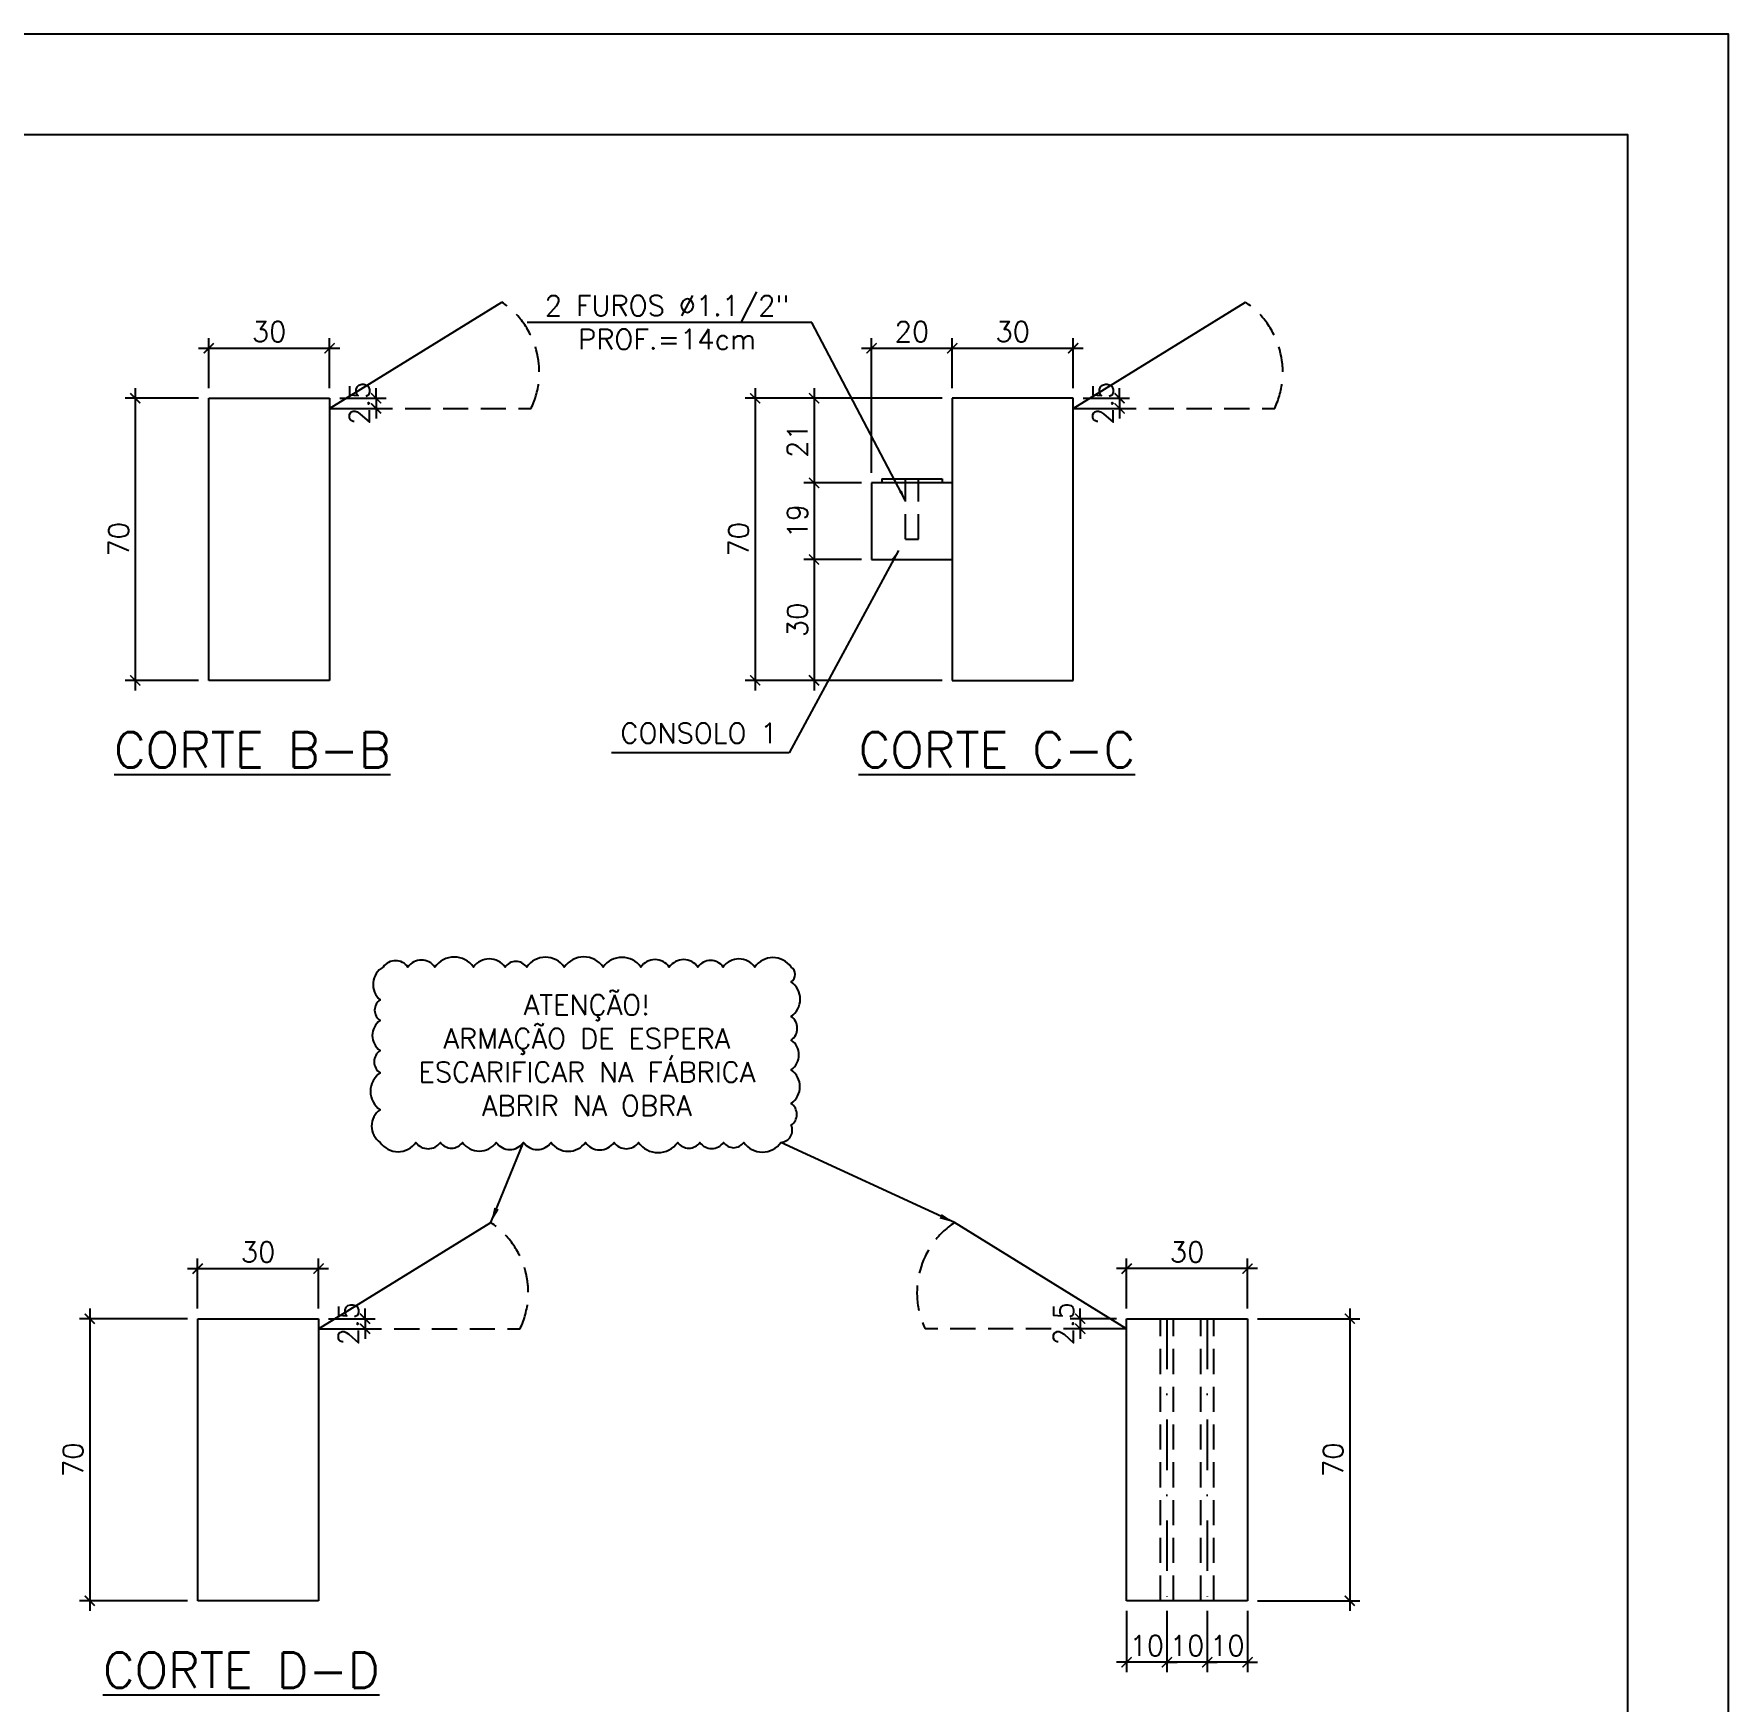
# Model space of a CAD drawing. Header units: centimetres. Extents: x 1658 to 6058, y 7825 to 9310.
# Drawn here: x 2918 to 3758, y 8482 to 9310 of the extents above; entities that cross this region are included whole.
import ezdxf

# ---------------------------------------------------------------- set-up
doc = ezdxf.new("R2010")
doc.units = ezdxf.units.CM
doc.header["$LTSCALE"] = 50
doc.header["$MEASUREMENT"] = 0
doc.header["$PDMODE"] = 67
doc.linetypes.add('DASHDOT', pattern=[1, 0.5, -0.25, 0, -0.25])
doc.linetypes.add('HIDDEN', pattern=[0.375, 0.25, -0.125])
for name, color, linetype in [('COTAS-PRECON', 1, 'Continuous'), ('FORMATO-PRECON', 2, 'Continuous'), ('LINHA CENTRO-PRECON', 1, 'DASHDOT'), ('LINHA-01-PRECON', 1, 'Continuous'), ('LINHA-02-PRECON', 2, 'Continuous'), ('LINHA-03-PRECON', 3, 'Continuous'), ('LINHA-04-PRECON', 4, 'Continuous'), ('LINHA-PRECON-TRACEJADA', 1, 'HIDDEN')]:
    doc.layers.add(name, color=color, linetype=linetype)
doc.styles.get("Standard").update_dxf_attribs({"font": 'romans.shx'})
doc.dimstyles.new('ESC50-25', dxfattribs={"dimscale": 50, "dimtxt": 0.2, "dimasz": 0.1, "dimexe": 0.1, "dimexo": 0.1, "dimgap": 0.065, "dimtad": 1, "dimdec": 1, "dimlfac": 0.5, "dimzin": 12, "dimdsep": 46, "dimtxsty": 'Standard', "dimblk": 'ARCHTICK', "dimcen": 0.09, "dimdle": 0.1, "dimclrd": 256, "dimclre": 256, "dimclrt": 2, "dimaunit": 1, "dimazin": 0, "dimtfac": 1, "dimtdec": 1, "dimtix": 1, "dimtmove": 1, "dimatfit": 3, "dimfxl": 1, "dimtolj": 1, "dimtzin": 0, "dimlwd": -1, "dimlwe": -1, "dimarcsym": 0})
doc.dimstyles.new('ESC50-50', dxfattribs={"dimscale": 50, "dimtxt": 0.2, "dimasz": 0.15, "dimexe": 0.15, "dimexo": 0.15, "dimgap": 0.08, "dimtad": 1, "dimdec": 1, "dimzin": 12, "dimdsep": 46, "dimtxsty": 'Standard', "dimblk": 'ARCHTICK', "dimcen": 0.09, "dimdle": 0.15, "dimclrd": 256, "dimclre": 256, "dimclrt": 2, "dimazin": 3, "dimtfac": 1, "dimtdec": 1, "dimtix": 1, "dimtmove": 2, "dimatfit": 2, "dimfxl": 0.15, "dimtolj": 1, "dimtzin": 0, "dimarcsym": 0})

# ---------------------------------------------------------------- blocks, each defined once
blk = doc.blocks.new('A$C12EB5E76')
at = {"layer": 'FORMATO-PRECON'}
blk.add_lwpolyline([(-114.7, 1254.3), (-114.7, 4224.3), (4085.3, 4224.3), (4085.3, 1254.3)], close=True, dxfattribs=at)
at = {"layer": 'FORMATO-PRECON', "color": 6}
blk.add_lwpolyline([(135.3, 1354.3), (135.3, 4124.3), (3985.3, 4124.3), (3985.3, 1354.3)], close=True, dxfattribs=at)
blk = doc.blocks.new('_ArchTick')
at = {"color": 0, "linetype": 'ByBlock', "const_width": 0.15}
blk.add_lwpolyline([(-0.5, -0.5), (0.5, 0.5)], dxfattribs=at)
blk = doc.blocks.new('*D68')
at = {"layer": 'Defpoints', "color": 0, "transparency": 16777216}
for p in [(3373.37, 9153.91), (3373.37, 9129.07), (3333.37, 9087.07)]:
    blk.add_point(p, dxfattribs=at)
at = {"layer": 'LINHA-01-PRECON', "transparency": 16777216}
for p, q in [((3333.37, 9092.07), (3333.37, 9158.91)), ((3373.37, 9134.07), (3373.37, 9158.91)), ((3328.37, 9153.91), (3378.37, 9153.91))]:
    blk.add_line(p, q, dxfattribs=at)
at = {"layer": 'LINHA-01-PRECON', "transparency": 16777216, "xscale": 5, "yscale": 5, "zscale": 5, "rotation": 180}
blk.add_blockref('_ArchTick', (3333.37, 9153.91), dxfattribs=at)
at = {"layer": 'LINHA-01-PRECON', "transparency": 16777216, "xscale": 5, "yscale": 5, "zscale": 5}
blk.add_blockref('_ArchTick', (3373.37, 9153.91), dxfattribs=at)
at = {"layer": 'LINHA-01-PRECON', "color": 2, "transparency": 16777216, "insert": (3353.37, 9162.16), "char_height": 10, "attachment_point": 5}
blk.add_mtext('\\A1;20', dxfattribs=at)
blk = doc.blocks.new('*D69')
at = {"layer": 'Defpoints', "color": 0, "transparency": 16777216}
for p in [(3433.37, 9153.91), (3373.37, 9129.07), (3433.37, 9129.07)]:
    blk.add_point(p, dxfattribs=at)
at = {"layer": 'LINHA-01-PRECON', "transparency": 16777216}
for p, q in [((3373.37, 9134.07), (3373.37, 9158.91)), ((3433.37, 9134.07), (3433.37, 9158.91)), ((3368.37, 9153.91), (3438.37, 9153.91))]:
    blk.add_line(p, q, dxfattribs=at)
at = {"layer": 'LINHA-01-PRECON', "transparency": 16777216, "xscale": 5, "yscale": 5, "zscale": 5, "rotation": 180}
blk.add_blockref('_ArchTick', (3373.37, 9153.91), dxfattribs=at)
at = {"layer": 'LINHA-01-PRECON', "transparency": 16777216, "xscale": 5, "yscale": 5, "zscale": 5}
blk.add_blockref('_ArchTick', (3433.37, 9153.91), dxfattribs=at)
at = {"layer": 'LINHA-01-PRECON', "color": 2, "transparency": 16777216, "insert": (3403.37, 9162.16), "char_height": 10, "attachment_point": 5}
blk.add_mtext('\\A1;30', dxfattribs=at)
blk = doc.blocks.new('*D70')
at = {"layer": 'Defpoints', "color": 0, "transparency": 16777216}
for p in [(3373.37, 9129.07), (3304.8, 9087.07), (3333.37, 9087.07)]:
    blk.add_point(p, dxfattribs=at)
at = {"layer": 'LINHA-01-PRECON', "transparency": 16777216}
for p, q in [((3304.8, 9134.07), (3304.8, 9082.07)), ((3368.37, 9129.07), (3299.8, 9129.07)), ((3328.37, 9087.07), (3299.8, 9087.07))]:
    blk.add_line(p, q, dxfattribs=at)
at = {"layer": 'LINHA-01-PRECON', "transparency": 16777216, "xscale": 5, "yscale": 5, "zscale": 5}
for p, rotation in [((3304.8, 9129.07), 90), ((3304.8, 9087.07), 270)]:
    blk.add_blockref('_ArchTick', p, dxfattribs=dict(at, rotation=rotation))
at = {"layer": 'LINHA-01-PRECON', "color": 2, "transparency": 16777216, "insert": (3296.55, 9108.07), "char_height": 10, "attachment_point": 5, "rotation": 90}
blk.add_mtext('\\A1;21', dxfattribs=at)
blk = doc.blocks.new('*D71')
at = {"layer": 'Defpoints', "color": 0, "transparency": 16777216}
for p in [(3333.37, 9087.07), (3304.8, 9049.07), (3333.37, 9049.07)]:
    blk.add_point(p, dxfattribs=at)
at = {"layer": 'LINHA-01-PRECON', "transparency": 16777216}
for p, q in [((3304.8, 9092.07), (3304.8, 9044.07)), ((3328.37, 9087.07), (3299.8, 9087.07)), ((3328.37, 9049.07), (3299.8, 9049.07))]:
    blk.add_line(p, q, dxfattribs=at)
at = {"layer": 'LINHA-01-PRECON', "transparency": 16777216, "xscale": 5, "yscale": 5, "zscale": 5}
for p, rotation in [((3304.8, 9087.07), 90), ((3304.8, 9049.07), 270)]:
    blk.add_blockref('_ArchTick', p, dxfattribs=dict(at, rotation=rotation))
at = {"layer": 'LINHA-01-PRECON', "color": 2, "transparency": 16777216, "insert": (3296.55, 9068.07), "char_height": 10, "attachment_point": 5, "rotation": 90}
blk.add_mtext('\\A1;19', dxfattribs=at)
blk = doc.blocks.new('*D72')
at = {"layer": 'Defpoints', "color": 0, "transparency": 16777216}
for p in [(3333.37, 9049.07), (3304.8, 8989.07), (3373.37, 8989.07)]:
    blk.add_point(p, dxfattribs=at)
at = {"layer": 'LINHA-01-PRECON', "transparency": 16777216}
for p, q in [((3304.8, 9054.07), (3304.8, 8984.07)), ((3328.37, 9049.07), (3299.8, 9049.07)), ((3368.37, 8989.07), (3299.8, 8989.07))]:
    blk.add_line(p, q, dxfattribs=at)
at = {"layer": 'LINHA-01-PRECON', "transparency": 16777216, "xscale": 5, "yscale": 5, "zscale": 5}
for p, rotation in [((3304.8, 9049.07), 90), ((3304.8, 8989.07), 270)]:
    blk.add_blockref('_ArchTick', p, dxfattribs=dict(at, rotation=rotation))
at = {"layer": 'LINHA-01-PRECON', "color": 2, "transparency": 16777216, "insert": (3296.55, 9019.07), "char_height": 10, "attachment_point": 5, "rotation": 90}
blk.add_mtext('\\A1;30', dxfattribs=at)
blk = doc.blocks.new('*D73')
at = {"layer": 'Defpoints', "color": 0, "transparency": 16777216}
for p in [(3373.37, 9129.07), (3275.6, 8989.07), (3373.37, 8989.07)]:
    blk.add_point(p, dxfattribs=at)
at = {"layer": 'LINHA-01-PRECON', "transparency": 16777216}
for p, q in [((3275.6, 9134.07), (3275.6, 8984.07)), ((3368.37, 9129.07), (3270.6, 9129.07)), ((3368.37, 8989.07), (3270.6, 8989.07))]:
    blk.add_line(p, q, dxfattribs=at)
at = {"layer": 'LINHA-01-PRECON', "transparency": 16777216, "xscale": 5, "yscale": 5, "zscale": 5}
for p, rotation in [((3275.6, 9129.07), 90), ((3275.6, 8989.07), 270)]:
    blk.add_blockref('_ArchTick', p, dxfattribs=dict(at, rotation=rotation))
at = {"layer": 'LINHA-01-PRECON', "color": 2, "transparency": 16777216, "insert": (3267.35, 9059.07), "char_height": 10, "attachment_point": 5, "rotation": 90}
blk.add_mtext('\\A1;70', dxfattribs=at)
blk = doc.blocks.new('*D74')
at = {"layer": 'Defpoints', "color": 0, "transparency": 16777216}
for p in [(3459.91, 8697.1), (3459.91, 8672.26), (3519.91, 8672.26)]:
    blk.add_point(p, dxfattribs=at)
at = {"layer": 'LINHA-01-PRECON', "transparency": 16777216}
for p, q in [((3459.91, 8677.26), (3459.91, 8702.1)), ((3519.91, 8677.26), (3519.91, 8702.1)), ((3524.91, 8697.1), (3454.91, 8697.1))]:
    blk.add_line(p, q, dxfattribs=at)
at = {"layer": 'LINHA-01-PRECON', "transparency": 16777216, "xscale": 5, "yscale": 5, "zscale": 5, "rotation": 180}
blk.add_blockref('_ArchTick', (3459.91, 8697.1), dxfattribs=at)
at = {"layer": 'LINHA-01-PRECON', "transparency": 16777216, "xscale": 5, "yscale": 5, "zscale": 5}
blk.add_blockref('_ArchTick', (3519.91, 8697.1), dxfattribs=at)
at = {"layer": 'LINHA-01-PRECON', "color": 2, "transparency": 16777216, "insert": (3489.91, 8705.35), "char_height": 10, "attachment_point": 5}
blk.add_mtext('\\A1;30', dxfattribs=at)
blk = doc.blocks.new('*D75')
at = {"layer": 'COTAS-PRECON', "transparency": 16777216}
for p, q in [((3499.91, 8527.26), (3499.91, 8496.76)), ((3519.91, 8527.26), (3519.91, 8496.76)), ((3499.91, 8501.76), (3494.91, 8501.76)), ((3519.91, 8501.76), (3499.91, 8501.76)), ((3519.91, 8501.76), (3524.91, 8501.76))]:
    blk.add_line(p, q, dxfattribs=at)
at = {"layer": 'Defpoints', "color": 0, "transparency": 16777216}
for p in [(3499.91, 8532.26), (3519.91, 8532.26), (3499.91, 8501.76)]:
    blk.add_point(p, dxfattribs=at)
at = {"layer": 'COTAS-PRECON', "transparency": 16777216, "xscale": 5, "yscale": 5, "zscale": 5}
blk.add_blockref('_ArchTick', (3499.91, 8501.76), dxfattribs=at)
at = {"layer": 'COTAS-PRECON', "transparency": 16777216, "xscale": 5, "yscale": 5, "zscale": 5, "rotation": 180}
blk.add_blockref('_ArchTick', (3519.91, 8501.76), dxfattribs=at)
at = {"layer": 'COTAS-PRECON', "color": 2, "transparency": 16777216, "insert": (3509.91, 8510.01), "char_height": 10, "attachment_point": 5}
blk.add_mtext('\\A1;10', dxfattribs=at)
blk = doc.blocks.new('*D76')
at = {"layer": 'COTAS-PRECON', "transparency": 16777216}
for p, q in [((3479.91, 8527.26), (3479.91, 8496.76)), ((3499.91, 8527.26), (3499.91, 8496.76)), ((3479.91, 8501.76), (3474.91, 8501.76)), ((3499.91, 8501.76), (3479.91, 8501.76)), ((3499.91, 8501.76), (3504.91, 8501.76))]:
    blk.add_line(p, q, dxfattribs=at)
at = {"layer": 'Defpoints', "color": 0, "transparency": 16777216}
for p in [(3479.91, 8532.26), (3499.91, 8532.26), (3479.91, 8501.76)]:
    blk.add_point(p, dxfattribs=at)
at = {"layer": 'COTAS-PRECON', "transparency": 16777216, "xscale": 5, "yscale": 5, "zscale": 5}
blk.add_blockref('_ArchTick', (3479.91, 8501.76), dxfattribs=at)
at = {"layer": 'COTAS-PRECON', "transparency": 16777216, "xscale": 5, "yscale": 5, "zscale": 5, "rotation": 180}
blk.add_blockref('_ArchTick', (3499.91, 8501.76), dxfattribs=at)
at = {"layer": 'COTAS-PRECON', "color": 2, "transparency": 16777216, "insert": (3489.91, 8510.01), "char_height": 10, "attachment_point": 5}
blk.add_mtext('\\A1;10', dxfattribs=at)
blk = doc.blocks.new('*D77')
at = {"layer": 'COTAS-PRECON', "transparency": 16777216}
for p, q in [((3459.91, 8527.26), (3459.91, 8496.76)), ((3479.91, 8527.26), (3479.91, 8496.76)), ((3459.91, 8501.76), (3454.91, 8501.76)), ((3479.91, 8501.76), (3459.91, 8501.76)), ((3479.91, 8501.76), (3484.91, 8501.76))]:
    blk.add_line(p, q, dxfattribs=at)
at = {"layer": 'Defpoints', "color": 0, "transparency": 16777216}
for p in [(3459.91, 8532.26), (3479.91, 8532.26), (3459.91, 8501.76)]:
    blk.add_point(p, dxfattribs=at)
at = {"layer": 'COTAS-PRECON', "transparency": 16777216, "xscale": 5, "yscale": 5, "zscale": 5}
blk.add_blockref('_ArchTick', (3459.91, 8501.76), dxfattribs=at)
at = {"layer": 'COTAS-PRECON', "transparency": 16777216, "xscale": 5, "yscale": 5, "zscale": 5, "rotation": 180}
blk.add_blockref('_ArchTick', (3479.91, 8501.76), dxfattribs=at)
at = {"layer": 'COTAS-PRECON', "color": 2, "transparency": 16777216, "insert": (3469.91, 8510.01), "char_height": 10, "attachment_point": 5}
blk.add_mtext('\\A1;10', dxfattribs=at)
blk = doc.blocks.new('*D78')
at = {"layer": 'COTAS-PRECON', "transparency": 16777216}
for p, q in [((3570.63, 8677.26), (3570.63, 8527.26)), ((3524.91, 8672.26), (3575.63, 8672.26)), ((3524.91, 8532.26), (3575.63, 8532.26))]:
    blk.add_line(p, q, dxfattribs=at)
at = {"layer": 'Defpoints', "color": 0, "transparency": 16777216}
for p in [(3519.91, 8672.26), (3519.91, 8532.26), (3570.63, 8532.26)]:
    blk.add_point(p, dxfattribs=at)
at = {"layer": 'COTAS-PRECON', "transparency": 16777216, "xscale": 5, "yscale": 5, "zscale": 5}
for p, rotation in [((3570.63, 8672.26), 90), ((3570.63, 8532.26), 270)]:
    blk.add_blockref('_ArchTick', p, dxfattribs=dict(at, rotation=rotation))
at = {"layer": 'COTAS-PRECON', "color": 2, "transparency": 16777216, "insert": (3562.38, 8602.26), "char_height": 10, "attachment_point": 5, "rotation": 90}
blk.add_mtext('\\A1;70', dxfattribs=at)
blk = doc.blocks.new('*D79')
at = {"layer": 'Defpoints', "color": 0, "transparency": 16777216}
for p in [(3064.44, 9153.91), (3004.44, 9129.07), (3064.44, 9129.07)]:
    blk.add_point(p, dxfattribs=at)
at = {"layer": 'LINHA-01-PRECON', "transparency": 16777216}
for p, q in [((3004.44, 9134.07), (3004.44, 9158.91)), ((3064.44, 9134.07), (3064.44, 9158.91)), ((2999.44, 9153.91), (3069.44, 9153.91))]:
    blk.add_line(p, q, dxfattribs=at)
at = {"layer": 'LINHA-01-PRECON', "transparency": 16777216, "xscale": 5, "yscale": 5, "zscale": 5, "rotation": 180}
blk.add_blockref('_ArchTick', (3004.44, 9153.91), dxfattribs=at)
at = {"layer": 'LINHA-01-PRECON', "transparency": 16777216, "xscale": 5, "yscale": 5, "zscale": 5}
blk.add_blockref('_ArchTick', (3064.44, 9153.91), dxfattribs=at)
at = {"layer": 'LINHA-01-PRECON', "color": 2, "transparency": 16777216, "insert": (3034.44, 9162.16), "char_height": 10, "attachment_point": 5}
blk.add_mtext('\\A1;30', dxfattribs=at)
blk = doc.blocks.new('*D80')
at = {"layer": 'COTAS-PRECON', "transparency": 16777216}
for p, q in [((2967.99, 9134.07), (2967.99, 8984.07)), ((2999.44, 9129.07), (2962.99, 9129.07)), ((2999.44, 8989.07), (2962.99, 8989.07))]:
    blk.add_line(p, q, dxfattribs=at)
at = {"layer": 'Defpoints', "color": 0, "transparency": 16777216}
for p in [(3004.44, 9129.07), (2967.99, 8989.07), (3004.44, 8989.07)]:
    blk.add_point(p, dxfattribs=at)
at = {"layer": 'COTAS-PRECON', "transparency": 16777216, "xscale": 5, "yscale": 5, "zscale": 5}
for p, rotation in [((2967.99, 9129.07), 90), ((2967.99, 8989.07), 270)]:
    blk.add_blockref('_ArchTick', p, dxfattribs=dict(at, rotation=rotation))
at = {"layer": 'COTAS-PRECON', "color": 2, "transparency": 16777216, "insert": (2959.74, 9059.07), "char_height": 10, "attachment_point": 5, "rotation": 90}
blk.add_mtext('\\A1;70', dxfattribs=at)
blk = doc.blocks.new('*D81')
at = {"layer": 'Defpoints', "color": 0, "transparency": 16777216}
for p in [(3058.96, 8697.1), (2998.96, 8672.26), (3058.96, 8672.26)]:
    blk.add_point(p, dxfattribs=at)
at = {"layer": 'LINHA-01-PRECON', "transparency": 16777216}
for p, q in [((2998.96, 8677.26), (2998.96, 8702.1)), ((3058.96, 8677.26), (3058.96, 8702.1)), ((2993.96, 8697.1), (3063.96, 8697.1))]:
    blk.add_line(p, q, dxfattribs=at)
at = {"layer": 'LINHA-01-PRECON', "transparency": 16777216, "xscale": 5, "yscale": 5, "zscale": 5, "rotation": 180}
blk.add_blockref('_ArchTick', (2998.96, 8697.1), dxfattribs=at)
at = {"layer": 'LINHA-01-PRECON', "transparency": 16777216, "xscale": 5, "yscale": 5, "zscale": 5}
blk.add_blockref('_ArchTick', (3058.96, 8697.1), dxfattribs=at)
at = {"layer": 'LINHA-01-PRECON', "color": 2, "transparency": 16777216, "insert": (3028.96, 8705.35), "char_height": 10, "attachment_point": 5}
blk.add_mtext('\\A1;30', dxfattribs=at)
blk = doc.blocks.new('*D82')
at = {"layer": 'COTAS-PRECON', "transparency": 16777216}
for p, q in [((2945.4, 8677.26), (2945.4, 8527.26)), ((2993.96, 8672.26), (2940.4, 8672.26)), ((2993.96, 8532.26), (2940.4, 8532.26))]:
    blk.add_line(p, q, dxfattribs=at)
at = {"layer": 'Defpoints', "color": 0, "transparency": 16777216}
for p in [(2998.96, 8672.26), (2945.4, 8532.26), (2998.96, 8532.26)]:
    blk.add_point(p, dxfattribs=at)
at = {"layer": 'COTAS-PRECON', "transparency": 16777216, "xscale": 5, "yscale": 5, "zscale": 5}
for p, rotation in [((2945.4, 8672.26), 90), ((2945.4, 8532.26), 270)]:
    blk.add_blockref('_ArchTick', p, dxfattribs=dict(at, rotation=rotation))
at = {"layer": 'COTAS-PRECON', "color": 2, "transparency": 16777216, "insert": (2937.15, 8602.26), "char_height": 10, "attachment_point": 5, "rotation": 90}
blk.add_mtext('\\A1;70', dxfattribs=at)
blk = doc.blocks.new('*D102')
at = {"layer": 'COTAS-PRECON', "transparency": 16777216}
for p, q in [((3436.86, 8672.26), (3436.86, 8677.26)), ((3454.91, 8672.26), (3431.86, 8672.26)), ((3454.91, 8667.26), (3431.86, 8667.26)), ((3436.86, 8672.26), (3436.86, 8667.26)), ((3436.86, 8667.26), (3436.86, 8662.26))]:
    blk.add_line(p, q, dxfattribs=at)
at = {"layer": 'Defpoints', "color": 0, "transparency": 16777216}
for p in [(3436.86, 8667.26), (3459.91, 8672.26), (3459.91, 8667.26)]:
    blk.add_point(p, dxfattribs=at)
at = {"layer": 'COTAS-PRECON', "transparency": 16777216, "xscale": 5, "yscale": 5, "zscale": 5}
for p, rotation in [((3436.86, 8672.26), 270), ((3436.86, 8667.26), 90)]:
    blk.add_blockref('_ArchTick', p, dxfattribs=dict(at, rotation=rotation))
at = {"layer": 'COTAS-PRECON', "color": 2, "transparency": 16777216, "insert": (3428.61, 8669.76), "char_height": 10, "attachment_point": 5, "rotation": 90}
blk.add_mtext('\\A1;2.5', dxfattribs=at)
blk = doc.blocks.new('*D103')
at = {"layer": 'COTAS-PRECON', "transparency": 16777216}
for p, q in [((3082.01, 8672.26), (3082.01, 8677.26)), ((3063.96, 8672.26), (3087.01, 8672.26)), ((3063.96, 8667.26), (3087.01, 8667.26)), ((3082.01, 8672.26), (3082.01, 8667.26)), ((3082.01, 8667.26), (3082.01, 8662.26))]:
    blk.add_line(p, q, dxfattribs=at)
at = {"layer": 'Defpoints', "color": 0, "transparency": 16777216}
for p in [(3058.96, 8672.26), (3058.96, 8667.26), (3082.01, 8667.26)]:
    blk.add_point(p, dxfattribs=at)
at = {"layer": 'COTAS-PRECON', "transparency": 16777216, "xscale": 5, "yscale": 5, "zscale": 5}
for p, rotation in [((3082.01, 8672.26), 270), ((3082.01, 8667.26), 90)]:
    blk.add_blockref('_ArchTick', p, dxfattribs=dict(at, rotation=rotation))
at = {"layer": 'COTAS-PRECON', "color": 2, "transparency": 16777216, "insert": (3073.76, 8669.76), "char_height": 10, "attachment_point": 5, "rotation": 90}
blk.add_mtext('\\A1;2.5', dxfattribs=at)
blk = doc.blocks.new('*D151')
at = {"layer": 'COTAS-PRECON', "transparency": 16777216}
for p, q in [((3087.49, 9129.07), (3087.49, 9134.07)), ((3069.44, 9129.07), (3092.49, 9129.07)), ((3069.44, 9124.07), (3092.49, 9124.07)), ((3087.49, 9129.07), (3087.49, 9124.07)), ((3087.49, 9124.07), (3087.49, 9119.07))]:
    blk.add_line(p, q, dxfattribs=at)
at = {"layer": 'Defpoints', "color": 0, "transparency": 16777216}
for p in [(3064.44, 9129.07), (3064.44, 9124.07), (3087.49, 9124.07)]:
    blk.add_point(p, dxfattribs=at)
at = {"layer": 'COTAS-PRECON', "transparency": 16777216, "xscale": 5, "yscale": 5, "zscale": 5}
for p, rotation in [((3087.49, 9129.07), 270), ((3087.49, 9124.07), 90)]:
    blk.add_blockref('_ArchTick', p, dxfattribs=dict(at, rotation=rotation))
at = {"layer": 'COTAS-PRECON', "color": 2, "transparency": 16777216, "insert": (3079.24, 9126.57), "char_height": 10, "attachment_point": 5, "rotation": 90}
blk.add_mtext('\\A1;2.5', dxfattribs=at)
blk = doc.blocks.new('*D152')
at = {"layer": 'COTAS-PRECON', "transparency": 16777216}
for p, q in [((3456.41, 9129.07), (3456.41, 9134.07)), ((3438.37, 9129.07), (3461.41, 9129.07)), ((3438.37, 9124.07), (3461.41, 9124.07)), ((3456.41, 9129.07), (3456.41, 9124.07)), ((3456.41, 9124.07), (3456.41, 9119.07))]:
    blk.add_line(p, q, dxfattribs=at)
at = {"layer": 'Defpoints', "color": 0, "transparency": 16777216}
for p in [(3433.37, 9129.07), (3433.37, 9124.07), (3456.41, 9124.07)]:
    blk.add_point(p, dxfattribs=at)
at = {"layer": 'COTAS-PRECON', "transparency": 16777216, "xscale": 5, "yscale": 5, "zscale": 5}
for p, rotation in [((3456.41, 9129.07), 270), ((3456.41, 9124.07), 90)]:
    blk.add_blockref('_ArchTick', p, dxfattribs=dict(at, rotation=rotation))
at = {"layer": 'COTAS-PRECON', "color": 2, "transparency": 16777216, "insert": (3448.16, 9126.57), "char_height": 10, "attachment_point": 5, "rotation": 90}
blk.add_mtext('\\A1;2.5', dxfattribs=at)

msp = doc.modelspace()

# ---------------------------------------------------------------- linework, layer by layer
at = {"layer": 'COTAS-PRECON'}
msp.add_lwpolyline([(3293.465, 8846.763, 0.5205671), (3275.375, 8846.763, 0.5205671), (3259.725, 8846.763, 0.5205671), (3247.187, 8846.763, 0.5205671), (3232.996, 8846.763, 0.5205671), (3218.805, 8846.763, 0.5205671), (3200.211, 8846.763, 0.5205671), (3180.86, 8846.763, 0.5205671), (3162.219, 8846.763, 0.5205671), (3151.487, 8846.763, 0.5205671), (3135.85, 8846.763, 0.5205671), (3116.671, 8846.763, 0.5205671), (3103.254, 8846.763, 0.5205671), (3091.015, 8846.763, 0.5205671), (3089.465, 8830.536, 0.5205671), (3089.465, 8820.235, 0.5205671), (3089.465, 8805.377, 0.5205671), (3089.465, 8794.217, 0.5205671), (3089.465, 8775.962, 0.5205671), (3089.492, 8759.763, 0.5205671), (3107.254, 8759.763, 0.5205671), (3119.403, 8759.763, 0.5205671), (3130.369, 8759.763, 0.5205671), (3147.064, 8759.763, 0.5205671), (3160.678, 8759.763, 0.5205671), (3174.305, 8759.763, 0.5205671), (3191.33, 8759.763, 0.5205671), (3205.583, 8759.763, 0.5205671), (3217.7, 8759.763, 0.5205671), (3237.142, 8759.763, 0.5205671), (3248.164, 8759.763, 0.5205671), (3259.877, 8759.763, 0.5205671), (3269.958, 8759.763, 0.5205671), (3288.4, 8759.763, 0.5205671), (3293.465, 8768.263, 0.5205671), (3293.465, 8779.05, 0.5205671), (3293.465, 8795.798, 0.5205671), (3293.465, 8810.565, 0.5205671), (3293.465, 8822.214, 0.5205671), (3293.465, 8839.455, 0.5205671)], format="xyb", close=True, dxfattribs=at)
at = {"layer": 'LINHA CENTRO-PRECON'}
for p, q in [((3479.909, 8672.263), (3479.909, 8532.263)), ((3499.909, 8672.263), (3499.909, 8532.263))]:
    msp.add_line(p, q, dxfattribs=at)
at = {"layer": 'LINHA-02-PRECON', "extrusion": (0, 1, 0)}
for p, q in [((3459.909, 8672.263), (3519.909, 8672.263)), ((3459.909, 8532.263), (3459.909, 8672.263)), ((3519.909, 8672.263), (3519.909, 8532.263)), ((3519.909, 8532.263), (3459.909, 8532.263))]:
    msp.add_line(p, q, dxfattribs=at)
at = {"layer": 'LINHA-03-PRECON', "extrusion": (0, 1, 0)}
for p, q in [((3433.365, 9129.07), (3373.365, 9129.07)), ((3373.365, 9129.07), (3373.365, 8989.07)), ((3433.365, 8989.07), (3433.365, 9129.07)), ((3338.366, 9089.07), (3338.366, 9087.07)), ((3338.366, 9089.07), (3368.366, 9089.07)), ((3368.366, 9089.07), (3368.366, 9087.07)), ((3333.366, 9087.07), (3333.366, 9049.07)), ((3373.365, 9087.07), (3333.366, 9087.07)), ((3333.366, 9049.07), (3373.365, 9049.07)), ((3373.365, 8989.07), (3433.365, 8989.07))]:
    msp.add_line(p, q, dxfattribs=at)
at = {"layer": 'LINHA-04-PRECON'}
for p, q in [((3064.444, 9124.07), (3149.909, 9176.758)), ((3433.365, 9124.07), (3518.83, 9176.758)), ((3058.965, 8667.263), (3144.43, 8719.951)), ((3459.909, 8667.263), (3374.444, 8719.951))]:
    msp.add_line(p, q, dxfattribs=at)
at = {"layer": 'LINHA-04-PRECON', "extrusion": (0, 1, 0)}
for p, q in [((3004.444, 8989.07), (3004.444, 9129.07)), ((3004.444, 9129.07), (3064.444, 9129.07)), ((3064.444, 9129.07), (3064.444, 8989.07)), ((3064.444, 8989.07), (3004.444, 8989.07)), ((2998.965, 8532.263), (2998.965, 8672.263)), ((2998.965, 8672.263), (3058.965, 8672.263)), ((3058.965, 8672.263), (3058.965, 8532.263)), ((3058.965, 8532.263), (2998.965, 8532.263))]:
    msp.add_line(p, q, dxfattribs=at)
at = {"layer": 'LINHA-PRECON-TRACEJADA'}
for p, q in [((3064.444, 9124.07), (3164.444, 9124.07)), ((3433.365, 9124.07), (3533.365, 9124.07)), ((3058.965, 8667.263), (3158.965, 8667.263)), ((3459.909, 8667.263), (3359.909, 8667.263))]:
    msp.add_line(p, q, dxfattribs=at)
at = {"layer": 'LINHA-PRECON-TRACEJADA', "extrusion": (0, 1, 0)}
for p, q in [((3350.166, 9087.07), (3350.166, 9089.07)), ((3356.566, 9087.07), (3356.566, 9089.07)), ((3350.166, 9059.07), (3350.166, 9087.07)), ((3356.566, 9059.07), (3356.566, 9087.07)), ((3350.166, 9059.07), (3353.366, 9059.07)), ((3353.366, 9059.07), (3356.566, 9059.07)), ((3476.709, 8532.263), (3476.709, 8672.263)), ((3483.109, 8532.263), (3483.109, 8672.263)), ((3496.709, 8532.263), (3496.709, 8672.263)), ((3503.109, 8532.263), (3503.109, 8672.263))]:
    msp.add_line(p, q, dxfattribs=at)
at = {"layer": 'LINHA-PRECON-TRACEJADA'}
for centre, start, end in [((3126.628, 9141.987), 334.648435, 56.196165), ((3495.549, 9141.987), 334.648435, 56.196165), ((3121.149, 8685.18), 334.648435, 56.196165), ((3397.725, 8685.18), 123.803835, 205.351565)]:
    msp.add_arc(centre, 41.845, start, end, dxfattribs=at)

# ---------------------------------------------------------------- block references
at = {"layer": 'COTAS-PRECON', "xscale": 0.5000000000000071, "yscale": 0.5000000000000071, "zscale": 0.5000000000000071}
msp.add_blockref('A$C12EB5E76', (1715.702, 7197.786), dxfattribs=at)

# ---------------------------------------------------------------- texts
at = {"layer": 'LINHA-01-PRECON', "color": 2, "attachment_point": 5}
for s, insert, char_height in [('\\A1;2 FUROS %%C1.1/2"\\PPROF.=14cm', (3231.867, 9166.709), 10), ('\\A1;{\\L\\C4;CORTE B-B}', (3026.076, 8954.619), 17.5), ('\\A1;CONSOLO 1', (3247.704, 8962.878), 10), ('\\A1;{\\L\\C4;CORTE C-C}', (3395.556, 8954.619), 17.5), ('\\A1;{\\C4;ATENÇÃO!}\\PARMAÇÃO DE ESPERA\\PESCARIFICAR NA FÁBRICA\\PABRIR NA OBRA', (3192.045, 8802.984), 10), ('\\A1;{\\L\\C4;CORTE D-D}', (3020.597, 8497.812), 17.5)]:
    msp.add_mtext(s, dxfattribs=dict(at, insert=insert, char_height=char_height))

# ---------------------------------------------------------------- dimensions: what is measured, and where the dimension line sits
at = {"layer": 'COTAS-PRECON'}
for base, p1, p2, angle, picture, middle in [((2967.991, 8989.07), (3004.444, 9129.07), (3004.444, 8989.07), 90, '*D80', (2959.741, 9059.07)), ((3087.494, 9124.07), (3064.444, 9129.07), (3064.444, 9124.07), 90, '*D151', (3079.244, 9126.57)), ((3456.415, 9124.07), (3433.365, 9129.07), (3433.365, 9124.07), 90, '*D152', (3448.165, 9126.57)), ((2945.402, 8532.263), (2998.965, 8672.263), (2998.965, 8532.263), 90, '*D82', (2937.152, 8602.263)), ((3082.015, 8667.263), (3058.965, 8672.263), (3058.965, 8667.263), 90, '*D103', (3073.765, 8669.763)), ((3436.859, 8667.263), (3459.909, 8672.263), (3459.909, 8667.263), 90, '*D102', (3428.609, 8669.763)), ((3570.634, 8532.263), (3519.909, 8672.263), (3519.909, 8532.263), 90, '*D78', (3562.384, 8602.263)), ((3459.909, 8501.763), (3479.909, 8532.263), (3459.909, 8532.263), 180, '*D77', (3469.909, 8510.013)), ((3479.909, 8501.763), (3499.909, 8532.263), (3479.909, 8532.263), 180, '*D76', (3489.909, 8510.013)), ((3499.909, 8501.763), (3519.909, 8532.263), (3499.909, 8532.263), 180, '*D75', (3509.909, 8510.013))]:
    dim = msp.add_linear_dim(base=base, p1=p1, p2=p2, angle=angle, dimstyle='ESC50-25', dxfattribs=at)
    dim.commit()
    dim.dimension.update_dxf_attribs({"geometry": picture, "text_midpoint": middle})
at = {"layer": 'LINHA-01-PRECON'}
for base, p1, p2, picture, middle in [((3064.444, 9153.906), (3004.444, 9129.07), (3064.444, 9129.07), '*D79', (3034.444, 9162.156)), ((3373.365, 9153.906), (3333.366, 9087.07), (3373.365, 9129.07), '*D68', (3353.365, 9162.156)), ((3433.365, 9153.906), (3373.365, 9129.07), (3433.365, 9129.07), '*D69', (3403.365, 9162.156)), ((3058.965, 8697.098), (2998.965, 8672.263), (3058.965, 8672.263), '*D81', (3028.965, 8705.348))]:
    dim = msp.add_linear_dim(base=base, p1=p1, p2=p2, dimstyle='ESC50-25', dxfattribs=at)
    dim.commit()
    dim.dimension.update_dxf_attribs({"geometry": picture, "text_midpoint": middle})
for base, p1, p2, angle, picture, middle in [((3275.602, 8989.07), (3373.365, 9129.07), (3373.365, 8989.07), 90, '*D73', (3267.352, 9059.07)), ((3304.802, 9087.07), (3373.365, 9129.07), (3333.366, 9087.07), 90, '*D70', (3296.552, 9108.07)), ((3304.802, 9049.07), (3333.366, 9087.07), (3333.366, 9049.07), 90, '*D71', (3296.552, 9068.07)), ((3304.802, 8989.07), (3333.366, 9049.07), (3373.365, 8989.07), 90, '*D72', (3296.552, 9019.07)), ((3459.909, 8697.098), (3519.909, 8672.263), (3459.909, 8672.263), 180, '*D74', (3489.909, 8705.348))]:
    dim = msp.add_linear_dim(base=base, p1=p1, p2=p2, angle=angle, dimstyle='ESC50-25', dxfattribs=at)
    dim.commit()
    dim.dimension.update_dxf_attribs({"geometry": picture, "text_midpoint": middle})

# ---------------------------------------------------------------- leaders
for points in [[(3350.066, 9078.479), (3303.654, 9166.709), (3162.397, 9166.709)], [(3346.631, 9053.536), (3292.514, 8953.123), (3204.272, 8953.123)]]:
    msp.add_leader(points, dimstyle='ESC50-25', dxfattribs=at)
for points in [[(3144.43, 8719.951), (3160.678, 8759.763)], [(3374.444, 8719.951), (3288.4, 8759.763)]]:
    msp.add_leader(points, dimstyle='ESC50-50', override={"dimgap": 0.08, "dimtad": 0}, dxfattribs=at)

doc.saveas('drawing.dxf')
